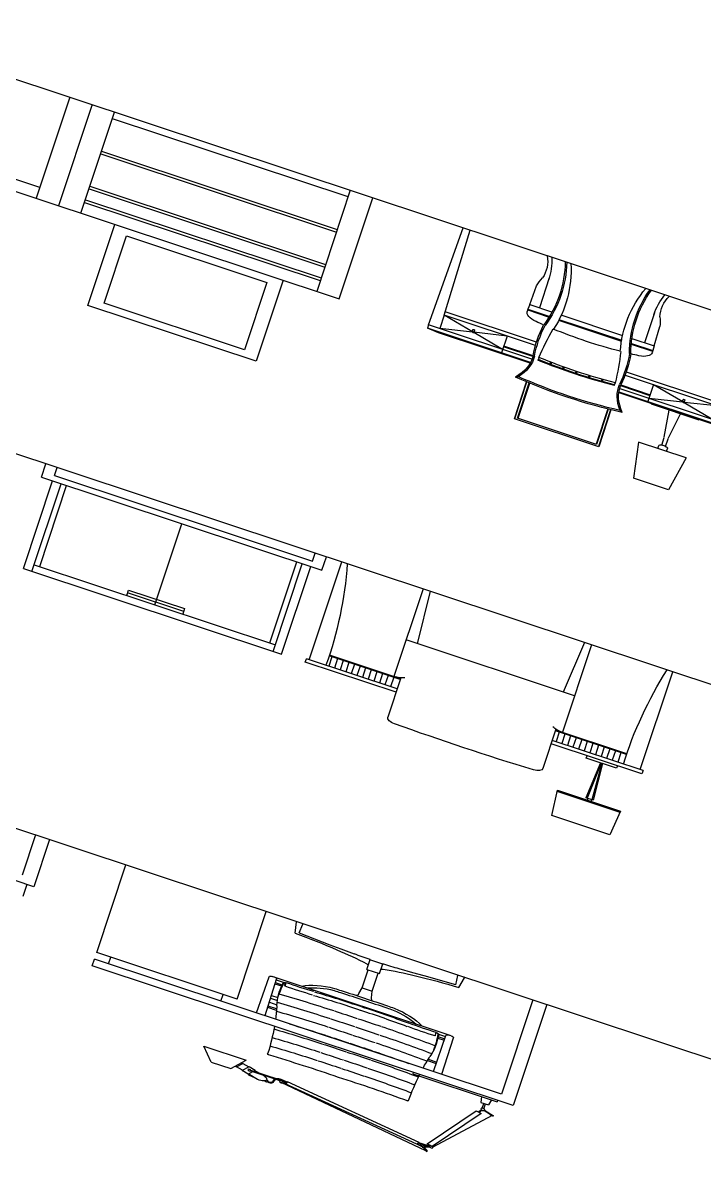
# Model space of a CAD drawing. Header units: millimetres. Extents: x -36495272392165 to 352544598049420, y -228287860276617 to 83349.
# Drawn here: x 229746954237739 to 269943181026341, y -140347878556632 to -73063833334114 of the extents above; entities that cross this region are included whole.
import ezdxf

# ---------------------------------------------------------------- set-up
doc = ezdxf.new("R2010")
doc.units = ezdxf.units.MM
doc.header["$MEASUREMENT"] = 0

# ---------------------------------------------------------------- blocks, each defined once
blk = doc.blocks.new('working_place (2)')
for p, q in [((16317.8, 6275.9), (15780.8, 6142.1)), ((16281.8, 6253.4), (15794.6, 6141.1)), ((16301.9, 6258.3), (16281.8, 6253.4)), ((16286.3, 6233.9), (16281.8, 6253.4)), ((16281.8, 6253.4), (16283, 6248.6)), ((16283, 6248.6), (16293.1, 6251)), ((16291.9, 6255.9), (16293.3, 6250)), ((16302, 6252.2), (16293.3, 6250)), ((16324.1, 6238.1), (16302, 6252.2)), ((16305.8, 6260.7), (16320.3, 6279)), ((16324.2, 6276), (16310, 6257.9)), ((16327, 6243.4), (16310, 6254.2)), ((16317.3, 6276.4), (16316.6, 6276.4)), ((16316.6, 6276.4), (16316.6, 6274.3)), ((16320.3, 6279), (16324.2, 6276)), ((15799.1, 6121.6), (16286.3, 6233.9)), ((16284.7, 6240.8), (16287.2, 6240.7)), ((16285.4, 6237.8), (16287.6, 6237.6)), ((16287.2, 6240.7), (16289.3, 6240.5)), ((16287.6, 6237.6), (16289.6, 6237.5)), ((16289.3, 6240.5), (16291.1, 6240.4)), ((16289.6, 6237.5), (16291.2, 6237.3)), ((16291.1, 6240.4), (16292.6, 6240.3)), ((16291.2, 6237.3), (16292.6, 6237.3)), ((16292.6, 6240.3), (16293.9, 6240.2)), ((16292.6, 6237.3), (16293.9, 6237.2)), ((16293.9, 6240.2), (16294.9, 6240.2)), ((16293.9, 6237.2), (16294.9, 6237.2)), ((16294.9, 6240.2), (16295.8, 6240.1)), ((16294.9, 6237.2), (16295.8, 6237.1)), ((16295.8, 6240.1), (16296.6, 6240.1)), ((16295.8, 6237.1), (16296.6, 6237.1)), ((16296.6, 6240.1), (16297.3, 6240.1)), ((16296.6, 6237.1), (16297.3, 6237.1)), ((16297.3, 6240.1), (16298, 6240.1)), ((16297.3, 6237.1), (16297.9, 6237.1)), ((16297.9, 6237.1), (16298.6, 6237.1)), ((16298, 6240.1), (16298.6, 6240.1)), ((16298.6, 6240.1), (16299.2, 6240.1)), ((16298.6, 6237.1), (16299.2, 6237.1)), ((16299.2, 6240.1), (16299.8, 6240.1)), ((16299.2, 6237.1), (16299.8, 6237.1)), ((16299.8, 6240.1), (16300.4, 6240.1)), ((16299.8, 6237.1), (16300.4, 6237.1)), ((16300.4, 6240.1), (16301, 6240.1)), ((16300.4, 6237.1), (16301, 6237.1)), ((16301, 6240.1), (16301.6, 6240.1)), ((16301, 6237.1), (16301.6, 6237.1)), ((16301.6, 6240.1), (16302.1, 6240.1)), ((16301.6, 6237.1), (16302.1, 6237.1)), ((16302.1, 6240.1), (16302.6, 6240.1)), ((16302.1, 6237.1), (16302.6, 6237.1)), ((16302.6, 6240.1), (16303.1, 6240.1)), ((16302.6, 6237.1), (16303.1, 6237.1)), ((16303.1, 6240.1), (16303.5, 6240.1)), ((16303.1, 6237.1), (16303.5, 6237.1)), ((16303.5, 6240.1), (16304, 6240.1)), ((16303.5, 6237.1), (16304, 6237.1)), ((16304, 6240.1), (16304.4, 6240.1)), ((16304, 6237.1), (16304.4, 6237.1)), ((16304.4, 6240.1), (16304.8, 6240.1)), ((16304.4, 6237.1), (16304.8, 6237.1)), ((16304.8, 6240.1), (16305.2, 6240.1)), ((16304.8, 6237.1), (16305.2, 6237.1)), ((16305.2, 6240.1), (16305.5, 6240.1)), ((16305.2, 6237.1), (16305.5, 6237.1)), ((16305.5, 6240.1), (16305.9, 6240.1)), ((16305.5, 6237.1), (16305.9, 6237.1)), ((16305.9, 6240.1), (16306.2, 6240.1)), ((16305.9, 6237.1), (16306.2, 6237.1)), ((16306.2, 6240.1), (16306.6, 6240.1)), ((16306.2, 6237.1), (16306.5, 6237.1)), ((16306.5, 6237.1), (16306.9, 6237.1)), ((16306.6, 6240.1), (16306.9, 6240.1)), ((16306.9, 6240.1), (16307.2, 6240.1)), ((16306.9, 6237.1), (16307.2, 6237.1)), ((16307.2, 6240.1), (16307.6, 6240.1)), ((16307.2, 6237.1), (16307.5, 6237.1)), ((16307.5, 6237.1), (16307.8, 6237.1)), ((16307.6, 6240.1), (16307.9, 6240.1)), ((16307.8, 6237.1), (16308.2, 6237.1)), ((16307.9, 6240.1), (16308.3, 6240)), ((16308.2, 6237.1), (16308.5, 6237)), ((16308.3, 6240), (16308.6, 6240)), ((16308.5, 6237), (16308.8, 6237)), ((16308.6, 6240), (16309, 6240)), ((16308.8, 6237), (16309.1, 6237)), ((16309, 6240), (16309.3, 6240)), ((16309.1, 6237), (16309.5, 6237)), ((16309.3, 6240), (16309.7, 6240)), ((16309.5, 6237), (16309.8, 6237)), ((16309.7, 6240), (16310.1, 6240)), ((16309.8, 6237), (16310.1, 6236.9)), ((16310.1, 6240), (16310.4, 6239.9)), ((16310.1, 6236.9), (16310.4, 6236.9)), ((16310.4, 6239.9), (16310.8, 6239.9)), ((16310.4, 6236.9), (16310.8, 6236.9)), ((16310.8, 6239.9), (16311.2, 6239.9)), ((16310.8, 6236.9), (16311.1, 6236.9)), ((16311.1, 6236.9), (16311.4, 6236.8)), ((16311.2, 6239.9), (16311.6, 6239.8)), ((16311.4, 6236.8), (16311.7, 6236.8)), ((16311.6, 6239.8), (16312, 6239.8)), ((16311.7, 6236.8), (16312, 6236.8)), ((16312, 6239.8), (16312.4, 6239.8)), ((16312, 6236.8), (16312.3, 6236.7)), ((16312.3, 6236.7), (16312.6, 6236.7)), ((16312.4, 6239.8), (16312.8, 6239.7)), ((16312.6, 6236.7), (16312.8, 6236.6)), ((16312.8, 6239.7), (16313.1, 6239.7)), ((16312.8, 6236.6), (16313, 6236.6)), ((16313, 6236.6), (16313.3, 6236.5)), ((16313.1, 6239.7), (16313.5, 6239.6)), ((16313.3, 6236.5), (16313.5, 6236.5)), ((16313.5, 6239.6), (16313.8, 6239.5)), ((16313.5, 6236.5), (16313.7, 6236.4)), ((16313.7, 6236.4), (16313.8, 6236.3)), ((16313.8, 6239.5), (16314.1, 6239.5)), ((16313.8, 6236.3), (16314, 6236.2)), ((16314, 6236.2), (16314.1, 6236.1)), ((16314.1, 6239.5), (16314.4, 6239.4)), ((16314.1, 6236.1), (16314.2, 6236.1)), ((16314.2, 6236.1), (16314.4, 6236)), ((16314.4, 6239.4), (16314.7, 6239.3)), ((16314.4, 6236), (16314.5, 6235.9)), ((16314.5, 6235.9), (16314.6, 6235.8)), ((16314.6, 6235.8), (16314.7, 6235.7)), ((16314.7, 6239.3), (16314.9, 6239.2)), ((16314.7, 6235.7), (16314.9, 6235.7)), ((16333.5, 6233.1), (16314.8, 6226.1)), ((16314.8, 6226.1), (16437, 5898.2)), ((16314.9, 6239.2), (16315.2, 6239.1)), ((16314.9, 6235.7), (16315, 6235.6)), ((16315, 6235.6), (16315.1, 6235.5)), ((16315.1, 6235.5), (16315.2, 6235.5)), ((16315.2, 6239.1), (16315.3, 6239)), ((16315.2, 6235.5), (16315.4, 6235.4)), ((16315.3, 6239), (16315.5, 6238.9)), ((16315.4, 6235.4), (16315.5, 6235.3)), ((16315.5, 6238.9), (16315.7, 6238.8)), ((16315.5, 6235.3), (16315.6, 6235.3)), ((16315.6, 6235.3), (16315.7, 6235.2)), ((16315.7, 6238.8), (16315.8, 6238.7)), ((16315.7, 6235.2), (16315.9, 6235.1)), ((16315.8, 6238.7), (16316, 6238.6)), ((16315.9, 6235.1), (16316, 6235.1)), ((16316, 6238.6), (16316.1, 6238.5)), ((16316, 6235.1), (16316.1, 6235)), ((16316.1, 6238.5), (16316.3, 6238.4)), ((16316.1, 6235), (16316.2, 6234.9)), ((16316.2, 6234.9), (16316.4, 6234.8)), ((16316.3, 6238.4), (16316.4, 6238.3)), ((16316.4, 6238.3), (16316.5, 6238.2)), ((16316.4, 6234.8), (16316.5, 6234.7)), ((16316.5, 6238.2), (16316.7, 6238.2)), ((16316.5, 6234.7), (16316.6, 6234.6)), ((16316.6, 6234.6), (16316.7, 6234.5)), ((16316.7, 6238.2), (16316.8, 6238.1)), ((16316.7, 6234.5), (16316.8, 6234.4)), ((16316.8, 6238.1), (16317, 6238)), ((16316.8, 6234.4), (16316.9, 6234.2)), ((16316.9, 6234.2), (16317, 6234.1)), ((16317, 6238), (16317.1, 6237.9)), ((16317, 6234.1), (16317.1, 6234)), ((16317.1, 6237.9), (16317.3, 6237.9)), ((16317.1, 6234), (16317.2, 6233.8)), ((16317.2, 6233.8), (16317.3, 6233.6)), ((16317.3, 6237.9), (16317.4, 6237.8)), ((16317.3, 6233.6), (16317.4, 6233.5)), ((16317.4, 6237.8), (16317.6, 6237.7)), ((16317.4, 6233.5), (16317.5, 6233.3)), ((16317.5, 6233.3), (16317.6, 6233.1)), ((16317.6, 6237.7), (16317.7, 6237.6)), ((16317.6, 6233.1), (16317.7, 6232.9)), ((16317.7, 6237.6), (16317.9, 6237.4)), ((16317.7, 6232.9), (16317.8, 6232.8)), ((16317.8, 6232.8), (16317.9, 6232.6)), ((16317.9, 6237.4), (16318.1, 6237.3)), ((16317.9, 6232.6), (16318, 6232.4)), ((16318, 6232.4), (16318.1, 6232.3)), ((16318.1, 6237.3), (16318.3, 6237.1)), ((16318.1, 6232.3), (16318.2, 6232.1)), ((16318.2, 6232.1), (16318.3, 6232)), ((16318.3, 6237.1), (16318.4, 6237)), ((16318.3, 6232), (16318.4, 6231.9)), ((16318.4, 6237), (16318.6, 6236.8)), ((16318.4, 6231.9), (16318.5, 6231.7)), ((16318.5, 6231.7), (16318.6, 6231.6)), ((16318.6, 6236.8), (16318.8, 6236.6)), ((16318.6, 6231.6), (16318.7, 6231.5)), ((16318.7, 6231.5), (16318.8, 6231.4)), ((16318.8, 6236.6), (16319, 6236.5)), ((16318.8, 6231.4), (16318.9, 6231.2)), ((16318.9, 6231.2), (16319, 6231.1)), ((16319, 6236.5), (16319.1, 6236.3)), ((16319, 6231.1), (16319.1, 6231)), ((16319.1, 6236.3), (16319.3, 6236.1)), ((16319.1, 6231), (16319.2, 6230.8)), ((16319.2, 6230.8), (16319.3, 6230.6)), ((16319.3, 6236.1), (16319.4, 6235.9)), ((16319.3, 6230.6), (16319.4, 6230.4)), ((16319.4, 6235.9), (16319.6, 6235.7)), ((16319.4, 6230.4), (16319.6, 6230.2)), ((16319.6, 6235.7), (16319.7, 6235.5)), ((16319.6, 6230.2), (16319.7, 6230)), ((16319.7, 6235.5), (16319.9, 6235.3)), ((16319.7, 6230), (16319.9, 6229.7)), ((16319.9, 6235.3), (16320, 6235.1)), ((16319.9, 6229.7), (16320, 6229.4)), ((16320, 6235.1), (16320.1, 6234.9)), ((16320, 6229.4), (16320.2, 6229.1)), ((16320.1, 6234.9), (16320.2, 6234.7)), ((16320.2, 6234.7), (16320.3, 6234.5)), ((16320.2, 6229.1), (16320.3, 6228.7)), ((16320.3, 6234.5), (16320.4, 6234.3)), ((16320.3, 6228.7), (16320.5, 6228.3)), ((16320.4, 6234.3), (16320.5, 6234.2)), ((16320.5, 6234.2), (16320.6, 6234)), ((16320.6, 6234), (16320.7, 6233.9)), ((16320.7, 6233.9), (16320.8, 6233.7)), ((16320.8, 6233.7), (16320.9, 6233.6)), ((16320.9, 6233.6), (16320.9, 6233.5)), ((16320.9, 6233.5), (16321, 6233.4)), ((16321, 6233.4), (16321.1, 6233.3)), ((16321.1, 6233.3), (16321.2, 6233.1)), ((16321.2, 6233.1), (16321.3, 6233)), ((16321.3, 6233), (16321.4, 6232.8)), ((16321.4, 6232.8), (16321.6, 6232.7)), ((16321.6, 6232.7), (16321.7, 6232.5)), ((16321.7, 6232.5), (16321.8, 6232.3)), ((16321.8, 6232.3), (16322, 6232)), ((16322, 6232), (16322.2, 6231.8)), ((16322.2, 6231.8), (16322.3, 6231.5)), ((16322.3, 6231.5), (16322.5, 6231.1)), ((16322.5, 6231.1), (16322.7, 6230.7)), ((16322.7, 6230.7), (16322.9, 6230.3)), ((16322.9, 6230.3), (16323.1, 6229.8)), ((16323.1, 6229.8), (16323.3, 6229.3)), ((16326.9, 6230.7), (16324.1, 6238.1)), ((16331.5, 6233.9), (16332, 6232.6)), ((16455.8, 5905.2), (16333.5, 6233.1)), ((16493.1, 5894.9), (16336.5, 6236.8)), ((15702, 6173.4), (15665.7, 6157.3)), ((15702.9, 6171.6), (15702, 6173.4)), ((15534.2, 6159.7), (15494.2, 6069.7)), ((15534.2, 6159.7), (15604.2, 6159.7)), ((15604.2, 6159.7), (15644.2, 6069.7)), ((15616, 6133), (15620.6, 6135)), ((15643.7, 6145.3), (15620.6, 6135)), ((15620.6, 6135), (15636.9, 6098.5)), ((15665.3, 6158.2), (15642.5, 6148)), ((15642.5, 6148), (15661.1, 6106)), ((15665.3, 6158.2), (15684, 6116.2)), ((15682.8, 6118.9), (15719.1, 6135)), ((15726.6, 6165.8), (15733, 6168.6)), ((15730.7, 6156.6), (15737, 6159.4)), ((15733, 6168.6), (15737, 6159.4)), ((15734.1, 6166), (15735.8, 6166.5)), ((15735.3, 6163.3), (15736.6, 6163.6)), ((15735.8, 6166.5), (15737.2, 6166.8)), ((15736.6, 6163.6), (15737.8, 6163.9)), ((15737.2, 6166.8), (15738.4, 6167)), ((15737.8, 6163.9), (15738.7, 6164)), ((15738.4, 6167), (15739.5, 6167.1)), ((15738.7, 6164), (15739.6, 6164.1)), ((15739.5, 6167.1), (15740.4, 6167.2)), ((15739.6, 6164.1), (15740.3, 6164.1)), ((15740.3, 6164.1), (15740.9, 6164.1)), ((15740.4, 6167.2), (15741.2, 6167.2)), ((15740.9, 6164.1), (15741.5, 6164.1)), ((15741.2, 6167.2), (15741.8, 6167.1)), ((15741.5, 6164.1), (15742, 6164)), ((15741.8, 6167.1), (15742.4, 6167)), ((15742, 6164), (15742.4, 6163.9)), ((15742.4, 6167), (15742.9, 6166.9)), ((15742.4, 6163.9), (15742.8, 6163.8)), ((15742.8, 6163.8), (15743.1, 6163.7)), ((15742.9, 6166.9), (15743.4, 6166.8)), ((15743.1, 6163.7), (15743.5, 6163.6)), ((15743.4, 6166.8), (15743.8, 6166.7)), ((15743.5, 6163.6), (15743.8, 6163.6)), ((15743.8, 6166.7), (15744.2, 6166.6)), ((15743.8, 6163.6), (15744.1, 6163.5)), ((15744.1, 6163.5), (15744.4, 6163.4)), ((15744.2, 6166.6), (15744.6, 6166.5)), ((15744.4, 6163.4), (15744.7, 6163.3)), ((15744.6, 6166.5), (15745, 6166.4)), ((15744.7, 6163.3), (15745, 6163.2)), ((15745, 6166.4), (15745.4, 6166.3)), ((15745, 6163.2), (15745.3, 6163.1)), ((15745.3, 6163.1), (15745.6, 6163)), ((15745.4, 6166.3), (15745.7, 6166.2)), ((15745.6, 6163), (15745.9, 6162.9)), ((15745.7, 6166.2), (15746.1, 6166.1)), ((15745.9, 6162.9), (15746.2, 6162.7)), ((15746.1, 6166.1), (15746.5, 6165.9)), ((15746.2, 6162.7), (15746.5, 6162.6)), ((15746.5, 6165.9), (15746.8, 6165.8)), ((15746.5, 6162.6), (15746.8, 6162.4)), ((15746.8, 6165.8), (15747.2, 6165.6)), ((15746.8, 6162.4), (15747.1, 6162.2)), ((15747.1, 6162.2), (15747.4, 6161.9)), ((15747.2, 6165.6), (15747.6, 6165.4)), ((15747.4, 6161.9), (15747.7, 6161.7)), ((15747.6, 6165.4), (15748, 6165.2)), ((15747.7, 6161.7), (15748, 6161.4)), ((15748, 6165.2), (15748.4, 6164.9)), ((15748, 6161.4), (15748.3, 6161.1)), ((15748.3, 6161.1), (15748.6, 6160.9)), ((15748.4, 6164.9), (15748.8, 6164.7)), ((15748.6, 6160.9), (15748.8, 6160.5)), ((15748.8, 6164.7), (15749.2, 6164.4)), ((15748.8, 6160.5), (15749.1, 6160.2)), ((15749.1, 6160.2), (15749.3, 6159.9)), ((15749.2, 6164.4), (15749.5, 6164)), ((15749.3, 6159.9), (15749.6, 6159.5)), ((15749.5, 6164), (15749.9, 6163.7)), ((15749.6, 6159.5), (15749.8, 6159.2)), ((15749.8, 6159.2), (15750, 6158.8)), ((15749.9, 6163.7), (15750.3, 6163.4)), ((15750, 6158.8), (15750.3, 6158.5)), ((15750.3, 6163.4), (15750.7, 6163)), ((15750.3, 6158.5), (15750.5, 6158.1)), ((15750.5, 6158.1), (15750.7, 6157.8)), ((15750.7, 6163), (15751, 6162.6)), ((15750.7, 6157.8), (15750.9, 6157.5)), ((15750.9, 6157.5), (15751.1, 6157.2)), ((15751, 6162.6), (15751.3, 6162.2)), ((15751.1, 6157.2), (15751.2, 6156.9)), ((15751.2, 6156.9), (15751.4, 6156.6)), ((15751.3, 6162.2), (15751.6, 6161.9)), ((15751.4, 6156.6), (15751.6, 6156.4)), ((15751.6, 6161.9), (15751.9, 6161.5)), ((15751.6, 6156.4), (15751.8, 6156.1)), ((15751.8, 6156.1), (15751.9, 6155.9)), ((15751.9, 6161.5), (15752.2, 6161.1)), ((15751.9, 6155.9), (15752.1, 6155.7)), ((15752.1, 6155.7), (15752.2, 6155.4)), ((15752.2, 6161.1), (15752.4, 6160.7)), ((15752.2, 6155.4), (15752.3, 6155.2)), ((15752.3, 6155.2), (15752.4, 6155)), ((15752.4, 6160.7), (15752.7, 6160.3)), ((15752.4, 6155), (15752.6, 6154.7)), ((15752.6, 6154.7), (15752.7, 6154.5)), ((15752.7, 6160.3), (15752.9, 6159.9)), ((15752.7, 6154.5), (15752.8, 6154.2)), ((15752.8, 6154.2), (15752.8, 6153.9)), ((15752.8, 6153.9), (15752.9, 6153.6)), ((15752.9, 6159.9), (15753.1, 6159.5)), ((15752.9, 6153.6), (15753, 6153.3)), ((15753, 6153.3), (15753, 6152.9)), ((15753, 6152.9), (15753.1, 6152.5)), ((15753.1, 6159.5), (15753.4, 6159.2)), ((15753.1, 6152.5), (15753.2, 6152.1)), ((15753.2, 6152.1), (15753.2, 6151.7)), ((15753.2, 6151.7), (15753.3, 6151.2)), ((15753.3, 6151.2), (15753.3, 6150.7)), ((15753.3, 6150.7), (15753.4, 6150.2)), ((15753.4, 6159.2), (15753.6, 6158.9)), ((15753.4, 6150.2), (15753.4, 6149.6)), ((15753.4, 6149.6), (15753.5, 6149)), ((15753.5, 6149), (15753.5, 6148.4)), ((15753.5, 6148.4), (15753.6, 6147.8)), ((15753.6, 6158.9), (15753.8, 6158.5)), ((15753.6, 6147.8), (15753.6, 6147.2)), ((15753.6, 6147.2), (15753.6, 6146.6)), ((15753.6, 6146.6), (15753.7, 6146.1)), ((15753.7, 6146.1), (15753.7, 6145.5)), ((15753.7, 6145.5), (15753.8, 6145)), ((15753.8, 6158.5), (15754, 6158.2)), ((15753.8, 6145), (15753.8, 6144.5)), ((15753.8, 6144.5), (15753.9, 6144)), ((15753.9, 6144), (15753.9, 6143.6)), ((15753.9, 6143.6), (15754, 6143.1)), ((15754, 6158.2), (15754.2, 6157.9)), ((15754, 6143.1), (15754, 6142.7)), ((15754, 6142.7), (15754.1, 6142.2)), ((15754.1, 6142.2), (15754.1, 6141.8)), ((15754.1, 6141.8), (15754.1, 6141.4)), ((15754.1, 6141.4), (15754.2, 6140.9)), ((15754.2, 6157.9), (15754.4, 6157.6)), ((15754.2, 6140.9), (15754.2, 6140.4)), ((15754.2, 6140.4), (15754.3, 6140)), ((15754.3, 6140), (15754.3, 6139.5)), ((15754.3, 6139.5), (15754.3, 6139)), ((15754.3, 6139), (15754.4, 6138.5)), ((15754.4, 6157.6), (15754.6, 6157.4)), ((15754.4, 6138.5), (15754.5, 6138)), ((15754.5, 6138), (15754.6, 6137.5)), ((15754.6, 6157.4), (15754.7, 6157.1)), ((15754.6, 6137.5), (15754.7, 6136.9)), ((15754.7, 6157.1), (15754.9, 6156.8)), ((15754.7, 6136.9), (15754.8, 6136.4)), ((15754.8, 6136.4), (15755, 6135.8)), ((15754.9, 6156.8), (15755.1, 6156.5)), ((15755, 6135.8), (15755.2, 6135.2)), ((15755.1, 6156.5), (15755.2, 6156.2)), ((15755.2, 6156.2), (15755.4, 6155.9)), ((15755.2, 6135.2), (15755.4, 6134.7)), ((15755.4, 6155.9), (15755.5, 6155.6)), ((15755.4, 6134.7), (15755.7, 6134.1)), ((15755.5, 6155.6), (15755.6, 6155.2)), ((15755.6, 6155.2), (15755.7, 6154.9)), ((15755.7, 6154.9), (15755.8, 6154.5)), ((15755.7, 6134.1), (15755.9, 6133.5)), ((15755.8, 6154.5), (15755.9, 6154.1)), ((15755.9, 6154.1), (15756, 6153.7)), ((15756, 6153.7), (15756, 6153.2)), ((15756, 6153.2), (15756.1, 6152.7)), ((15756.1, 6152.7), (15756.2, 6152.2)), ((15756.2, 6152.2), (15756.2, 6151.7)), ((15756.2, 6151.7), (15756.3, 6151.2)), ((15756.3, 6151.2), (15756.3, 6150.6)), ((15756.3, 6150.6), (15756.4, 6150)), ((15756.4, 6150), (15756.4, 6149.4)), ((15756.4, 6149.4), (15756.5, 6148.8)), ((15756.5, 6148.8), (15756.5, 6148.1)), ((15756.5, 6148.1), (15756.6, 6147.5)), ((15756.6, 6147.5), (15756.6, 6146.9)), ((15756.6, 6146.9), (15756.7, 6146.4)), ((15756.7, 6146.4), (15756.7, 6145.8)), ((15756.7, 6145.8), (15756.8, 6145.3)), ((15756.8, 6145.3), (15756.8, 6144.8)), ((15756.8, 6144.8), (15756.9, 6144.3)), ((15756.9, 6144.3), (15756.9, 6143.8)), ((15756.9, 6143.8), (15757, 6143.4)), ((15757, 6143.4), (15757, 6143)), ((15757, 6143), (15757, 6142.5)), ((15757, 6142.5), (15757.1, 6142.1)), ((15757.1, 6142.1), (15757.1, 6141.7)), ((15757.1, 6141.7), (15757.2, 6141.3)), ((15757.2, 6141.3), (15757.2, 6140.8)), ((15757.2, 6140.8), (15757.2, 6140.4)), ((15757.2, 6140.4), (15757.3, 6140)), ((15757.3, 6140), (15757.3, 6139.5)), ((15757.3, 6139.5), (15757.4, 6139.1)), ((15757.4, 6139.1), (15757.4, 6138.6)), ((15757.4, 6138.6), (15757.5, 6138.2)), ((15757.5, 6138.2), (15757.6, 6137.7)), ((15757.6, 6137.7), (15757.7, 6137.2)), ((15757.7, 6137.2), (15757.9, 6136.7)), ((15757.9, 6136.7), (15758, 6136.2)), ((15758, 6136.2), (15758.2, 6135.7)), ((15758.2, 6135.7), (15758.5, 6135.2)), ((15758.5, 6135.2), (15758.7, 6134.7)), ((15758.7, 6134.7), (15759, 6134.1)), ((15759, 6134.1), (15759.3, 6133.5)), ((15787.5, 6135.3), (15795.5, 6137.1)), ((15794.6, 6141.1), (15799.1, 6121.6)), ((15797.5, 6141.8), (15802, 6122.3)), ((15632.3, 6096.5), (15636.9, 6098.5)), ((15636.9, 6098.5), (15659.9, 6108.7)), ((15661.1, 6106), (15684, 6116.2)), ((15669.5, 6130.8), (15767.6, 6130.8)), ((15669.5, 6125.6), (15767.6, 6125.6)), ((15755.9, 6133.5), (15756.2, 6133)), ((15756.2, 6133), (15756.5, 6132.4)), ((15756.5, 6132.4), (15756.7, 6131.9)), ((15756.7, 6131.9), (15757, 6131.5)), ((15757, 6131.5), (15757.2, 6131.1)), ((15757.2, 6131.1), (15757.4, 6130.8)), ((15758.6, 6125.6), (15760.6, 6124.1)), ((15759.3, 6133.5), (15759.7, 6132.9)), ((15759.7, 6132.9), (15760.1, 6132.2)), ((15760.1, 6132.2), (15760.5, 6131.5)), ((15760.5, 6131.5), (15761, 6130.8)), ((15760.6, 6124.1), (15762.4, 6122.9)), ((15762.4, 6122.9), (15764.1, 6122)), ((15763.4, 6125.6), (15764.2, 6124.9)), ((15764.1, 6122), (15765.7, 6121.3)), ((15764.2, 6124.9), (15765.1, 6124.4)), ((15765.1, 6124.4), (15765.9, 6123.9)), ((15765.7, 6121.3), (15767.1, 6120.8)), ((15765.9, 6123.9), (15766.7, 6123.6)), ((15766.7, 6123.6), (15767.4, 6123.4)), ((15767.1, 6120.8), (15768.5, 6120.5)), ((15767.4, 6123.4), (15768.1, 6123.3)), ((15767.5, 6125.6), (15796.6, 6132.2)), ((15767.6, 6130.8), (15774.9, 6132.4)), ((15768.1, 6123.3), (15768.8, 6123.2)), ((15768.5, 6120.5), (15769.8, 6120.3)), ((15768.8, 6123.2), (15769.4, 6123.1)), ((15769.4, 6123.1), (15770, 6123.1)), ((15769.8, 6120.3), (15771, 6120.2)), ((15770, 6123.1), (15770.5, 6123.1)), ((15770.5, 6123.1), (15771, 6123.1)), ((15771, 6123.1), (15771.5, 6123.1)), ((15771, 6120.2), (15772.1, 6120.2)), ((15771.5, 6123.1), (15771.9, 6123.1)), ((15771.9, 6123.1), (15772.3, 6123.1)), ((15772.1, 6120.2), (15773.1, 6120.2)), ((15772.3, 6123.1), (15772.7, 6123.1)), ((15772.7, 6123.1), (15773.1, 6123.1)), ((15773.1, 6123.1), (15773.5, 6123.1)), ((15773.1, 6120.2), (15774, 6120.2)), ((15773.5, 6123.1), (15773.9, 6123.1)), ((15773.9, 6123.1), (15774.3, 6123.2)), ((15774, 6120.2), (15774.9, 6120.3)), ((15774.3, 6123.2), (15774.7, 6123.2)), ((15774.7, 6123.2), (15775.1, 6123.2)), ((15774.9, 6120.3), (15775.7, 6120.3)), ((15775.1, 6123.2), (15775.6, 6123.2)), ((15775.6, 6123.2), (15776.1, 6123.3)), ((15775.7, 6120.3), (15776.4, 6120.3)), ((15776.1, 6123.3), (15776.6, 6123.3)), ((15776.4, 6120.3), (15777.1, 6120.4)), ((15776.6, 6123.3), (15777.2, 6123.4)), ((15777.1, 6120.4), (15777.8, 6120.4)), ((15777.2, 6123.4), (15777.7, 6123.4)), ((15777.7, 6123.4), (15778.2, 6123.4)), ((15777.8, 6120.4), (15778.4, 6120.5)), ((15778.2, 6123.4), (15778.7, 6123.5)), ((15778.4, 6120.5), (15779, 6120.5)), ((15778.7, 6123.5), (15779.3, 6123.5)), ((15779, 6120.5), (15779.5, 6120.5)), ((15779.3, 6123.5), (15779.8, 6123.6)), ((15779.5, 6120.5), (15780, 6120.6)), ((15779.8, 6123.6), (15780.2, 6123.6)), ((15780, 6120.6), (15780.5, 6120.6)), ((15780.2, 6123.6), (15780.7, 6123.7)), ((15780.5, 6120.6), (15781, 6120.7)), ((15780.7, 6123.7), (15781.2, 6123.7)), ((15781, 6120.7), (15781.5, 6120.7)), ((15781.2, 6123.7), (15781.6, 6123.7)), ((15781.5, 6120.7), (15782, 6120.8)), ((15781.6, 6123.7), (15782, 6123.8)), ((15782, 6123.8), (15782.4, 6123.8)), ((15782, 6120.8), (15782.4, 6120.8)), ((15782.4, 6123.8), (15782.8, 6123.9)), ((15782.4, 6120.8), (15782.8, 6120.8)), ((15782.8, 6123.9), (15783.1, 6123.9)), ((15782.8, 6120.8), (15783.2, 6120.9)), ((15783.1, 6123.9), (15783.5, 6123.9)), ((15783.2, 6120.9), (15783.6, 6120.9)), ((15783.5, 6123.9), (15783.8, 6124)), ((15783.6, 6120.9), (15784, 6121)), ((15783.8, 6124), (15784.1, 6124)), ((15784, 6121), (15784.3, 6121)), ((15784.1, 6124), (15784.4, 6124.1)), ((15784.3, 6121), (15784.7, 6121.1)), ((15784.4, 6124.1), (15784.7, 6124.2)), ((15784.7, 6124.2), (15785, 6124.2)), ((15784.7, 6121.1), (15785, 6121.2)), ((15785, 6124.2), (15785.2, 6124.3)), ((15785, 6121.2), (15785.3, 6121.2)), ((15785.2, 6124.3), (15785.5, 6124.4)), ((15785.3, 6121.2), (15785.6, 6121.3)), ((15785.5, 6124.4), (15785.8, 6124.4)), ((15785.6, 6121.3), (15785.9, 6121.4)), ((15785.8, 6124.4), (15786, 6124.5)), ((15785.9, 6121.4), (15786.2, 6121.4)), ((15786, 6124.5), (15786.3, 6124.6)), ((15786.2, 6121.4), (15786.5, 6121.5)), ((15786.3, 6124.6), (15786.6, 6124.7)), ((15786.5, 6121.5), (15786.8, 6121.6)), ((15786.6, 6124.7), (15786.9, 6124.7)), ((15786.8, 6121.6), (15787, 6121.7)), ((15786.9, 6124.7), (15787.2, 6124.8)), ((15787, 6121.7), (15787.3, 6121.8)), ((15787.2, 6124.8), (15787.5, 6124.9)), ((15787.3, 6121.8), (15787.6, 6121.8)), ((15787.5, 6124.9), (15787.8, 6125)), ((15787.6, 6121.8), (15787.9, 6121.9)), ((15787.8, 6125), (15788.2, 6125.1)), ((15787.9, 6121.9), (15788.2, 6122)), ((15788.2, 6125.1), (15788.5, 6125.2)), ((15788.2, 6122), (15788.6, 6122.1)), ((15788.5, 6125.2), (15788.8, 6125.3)), ((15788.6, 6122.1), (15788.9, 6122.2)), ((15788.8, 6125.3), (15789.2, 6125.4)), ((15788.9, 6122.2), (15789.2, 6122.3)), ((15789.2, 6125.4), (15789.5, 6125.4)), ((15789.2, 6122.3), (15789.5, 6122.3)), ((15789.5, 6125.4), (15789.9, 6125.5)), ((15789.5, 6122.3), (15789.8, 6122.4)), ((15789.8, 6122.4), (15790.1, 6122.5)), ((15789.9, 6125.5), (15790.2, 6125.6)), ((15790.1, 6122.5), (15790.5, 6122.6)), ((15790.2, 6125.6), (15790.5, 6125.6)), ((15790.5, 6125.6), (15790.8, 6125.7)), ((15790.5, 6122.6), (15790.8, 6122.6)), ((15790.8, 6125.7), (15791.2, 6125.7)), ((15790.8, 6122.6), (15791.1, 6122.7)), ((15791.1, 6122.7), (15791.4, 6122.7)), ((15791.2, 6125.7), (15791.5, 6125.8)), ((15791.4, 6122.7), (15791.8, 6122.8)), ((15791.5, 6125.8), (15791.8, 6125.8)), ((15791.8, 6125.8), (15792.2, 6125.9)), ((15791.8, 6122.8), (15792.1, 6122.8)), ((15792.1, 6122.8), (15792.4, 6122.9)), ((15792.2, 6125.9), (15792.5, 6125.9)), ((15792.4, 6122.9), (15792.7, 6122.9)), ((15792.5, 6125.9), (15792.8, 6126)), ((15792.7, 6122.9), (15793.1, 6123)), ((15792.8, 6126), (15793.2, 6126.1)), ((15793.1, 6123), (15793.4, 6123)), ((15793.2, 6126.1), (15793.5, 6126.1)), ((15793.4, 6123), (15793.8, 6123.1)), ((15793.5, 6126.1), (15793.9, 6126.2)), ((15793.8, 6123.1), (15794.1, 6123.2)), ((15793.9, 6126.2), (15794.3, 6126.3)), ((15794.1, 6123.2), (15794.5, 6123.3)), ((15794.3, 6126.3), (15794.7, 6126.4)), ((15794.5, 6123.3), (15794.9, 6123.4)), ((15794.7, 6126.4), (15795.1, 6126.5)), ((15794.9, 6123.4), (15795.3, 6123.4)), ((15795.1, 6126.5), (15795.6, 6126.6)), ((15795.3, 6123.4), (15795.8, 6123.6)), ((15795.6, 6126.6), (15796, 6126.7)), ((15795.8, 6123.6), (15796.2, 6123.7)), ((15796, 6126.7), (15796.6, 6126.8)), ((15796.2, 6123.7), (15796.7, 6123.8)), ((15796.6, 6126.8), (15797.2, 6127)), ((15796.7, 6123.8), (15797.3, 6123.9)), ((15797.2, 6127), (15797.8, 6127.1)), ((15797.3, 6123.9), (15797.9, 6124)), ((15797.9, 6124), (15798.5, 6124.2)), ((15494.2, 6069.7), (15644.2, 6069.7)), ((16437, 5898.2), (16455.8, 5905.2)), ((16448.3, 5902.4), (16444.6, 5901)), ((16444.6, 5901), (16452.3, 5879.7)), ((16456, 5881.1), (16448.3, 5902.4)), ((16448.9, 5889), (16452.6, 5890.4)), ((16453.6, 5867.8), (16453.6, 5831.7)), ((16459.6, 5867.8), (16459.6, 5831.7)), ((16496.2, 5896.5), (16461.7, 5878.9)), ((16463.4, 5875.4), (16498, 5893)), ((16493.1, 5894.9), (16486.9, 5894.9)), ((16486.9, 5894.9), (16486.9, 5891.7)), ((16498, 5893), (16496.2, 5896.5)), ((16439, 5791.7), (16443, 5831.7)), ((16443, 5831.7), (16470, 5831.7)), ((16474, 5791.7), (16470, 5831.7)), ((16194.2, 5781.7), (16194.2, 5791.7)), ((16194.2, 5791.7), (16494.2, 5791.7)), ((16494.2, 5781.7), (16494.2, 5791.7)), ((16550.1, 5781.7), (15050.1, 5781.7)), ((15050.1, 5781.7), (15050.1, 5731.7)), ((16550.1, 5031.7), (16550.1, 5781.7)), ((16500.1, 5731.7), (15050.1, 5731.7)), ((15100.1, 5731.7), (15100.1, 5681.7)), ((15500.1, 5731.7), (15500.1, 5681.7)), ((15627.7, 5729.6), (15629.2, 5461.8)), ((15657.9, 5729.6), (15656.2, 5461.8)), ((16257.9, 5729.6), (16259.6, 5461.8)), ((16288.1, 5729.6), (16286.7, 5461.8)), ((16500.1, 5031.7), (16500.1, 5731.7)), ((15550.1, 5681.7), (15050.1, 5681.7)), ((15050.1, 5681.7), (15050.1, 5031.7)), ((15550.1, 5681.7), (15550.1, 5031.7)), ((15688.9, 5670.1), (15657.6, 5670.1)), ((15687.8, 5660.1), (15657.6, 5660.1)), ((16227, 5670.1), (16258.3, 5670.1)), ((16228.1, 5660.1), (16258.3, 5660.1)), ((15657.1, 5601.7), (15681.2, 5601.7)), ((15657, 5581.7), (15680.1, 5581.7)), ((15679.9, 5497.6), (15656.5, 5497.6)), ((15680.7, 5487.6), (15656.5, 5487.6)), ((15688.1, 5485), (15688.1, 5465.8)), ((15688.1, 5485), (15690.8, 5485)), ((15690.8, 5489.3), (15690.8, 5464)), ((16225.1, 5489.3), (16225.1, 5464)), ((16227.8, 5485), (16225.1, 5485)), ((16235.1, 5487.6), (16259.4, 5487.6)), ((16236, 5497.6), (16259.4, 5497.6)), ((14753.1, 5381.7), (14753.1, 5471.7)), ((16276.7, 5451.9), (15639.2, 5451.9)), ((15681.6, 5468.9), (15656.3, 5468.9)), ((15688.1, 5465.8), (15690.8, 5465.8)), ((16227.8, 5465.8), (16225.1, 5465.8)), ((16234.3, 5468.9), (16259.6, 5468.9)), ((14778.1, 5381.7), (14278.1, 5381.7)), ((14778.1, 5031.7), (14778.1, 5381.7)), ((15935.8, 5375.3), (15940, 5329.2)), ((15980.1, 5375.3), (15975.9, 5329.2)), ((14728.1, 5031.7), (14728.1, 5331.7)), ((15940, 5329.2), (15975.9, 5329.2)), ((15940, 5329.2), (15940, 5196.1)), ((15975.9, 5329.2), (15975.9, 5196.1)), ((15935, 5196.1), (15980.9, 5196.1)), ((15935, 5196.1), (15935, 5123.5)), ((15980.9, 5196.1), (15980.9, 5123.5)), ((15666.5, 5113.1), (15658.4, 5035.8)), ((15679, 5102.3), (15790, 5113.5)), ((15679, 5102.3), (15681.5, 5035.8)), ((15790, 5113.5), (15829.7, 5117.2)), ((15829.7, 5117.2), (15877.7, 5121.3)), ((15931.6, 5123.5), (15932.9, 5123.7)), ((15932.9, 5123.5), (15982.9, 5123.5)), ((15984.3, 5123.5), (15982.9, 5123.7)), ((16086.2, 5117.2), (16038.2, 5121.3)), ((16125.9, 5113.5), (16086.2, 5117.2)), ((16236.9, 5102.3), (16125.9, 5113.5)), ((16236.9, 5102.3), (16234.4, 5035.8)), ((16249.4, 5113.1), (16257.5, 5035.8)), ((46.1, 5031.7), (20372.3, 5031.7)), ((15660.3, 5034.4), (15658.9, 5035.8)), ((15658.9, 5031.7), (15660.3, 5034.4)), ((15679.6, 5034.4), (15681, 5035.8)), ((15681, 5031.7), (15679.6, 5034.4)), ((16236.3, 5034.4), (16234.9, 5035.8)), ((16234.9, 5031.7), (16236.3, 5034.4)), ((16255.6, 5034.4), (16257, 5035.8)), ((16257, 5031.7), (16255.6, 5034.4)), ((16365.2, 3758.7), (16356.2, 3578.7)), ((16572.2, 3758.7), (16365.2, 3758.7)), ((16581.2, 3578.7), (16572.2, 3758.7)), ((16356.2, 3578.7), (16581.2, 3578.7)), ((16580.7, 3587.7), (16356.6, 3587.7)), ((16465.1, 3299.7), (16455.8, 3565.2)), ((16481.6, 3565.2), (16455.8, 3565.2)), ((16467.3, 3299.8), (16460.3, 3565.3)), ((16461.9, 3565.2), (16461.9, 3578.7)), ((16470.1, 3299.8), (16477.1, 3565.3)), ((16472.3, 3299.7), (16481.6, 3565.2)), ((16475.4, 3565.2), (16475.4, 3578.7)), ((15733.8, 3174.3), (15733.8, 3465.8)), ((16286.5, 3174.3), (16286.5, 3465.8)), ((14405.9, 3281.7), (14405.9, 2631.7)), ((14405.9, 3281.7), (15325.9, 3281.7)), ((14435.9, 3281.7), (14435.9, 2631.7)), ((15295.9, 3281.7), (15295.9, 2631.7)), ((15325.9, 3281.7), (15325.9, 2631.7)), ((15410.2, 3281.7), (15410.2, 3256.7)), ((15733.8, 3281.7), (15410.2, 3281.7)), ((16610.2, 3281.7), (16286.5, 3281.7)), ((16522.7, 3299.7), (16414.7, 3299.7)), ((16414.7, 3299.7), (16414.7, 3281.7)), ((16522.7, 3281.7), (16522.7, 3299.7)), ((16610.2, 3256.7), (16610.2, 3281.7)), ((15733.8, 3256.7), (15410.2, 3256.7)), ((15420.2, 3256.7), (15420.2, 2531.7)), ((15490.2, 3186.7), (15490.2, 3256.7)), ((15510.2, 3186.7), (15510.2, 3256.7)), ((15530.2, 3186.7), (15530.2, 3256.7)), ((15550.2, 3186.7), (15550.2, 3256.7)), ((15570.2, 3186.7), (15570.2, 3256.7)), ((15590.2, 3186.7), (15590.2, 3256.7)), ((15610.2, 3186.7), (15610.2, 3256.7)), ((15630.2, 3186.7), (15630.2, 3256.7)), ((15650.2, 3186.7), (15650.2, 3256.7)), ((15670.2, 3186.7), (15670.2, 3256.7)), ((15690.2, 3186.7), (15690.2, 3256.7)), ((15710.2, 3186.7), (15710.2, 3256.7)), ((16610.2, 3256.7), (16286.5, 3256.7)), ((16300.2, 3186.7), (16300.2, 3256.7)), ((16320.2, 3186.7), (16320.2, 3256.7)), ((16340.2, 3186.7), (16340.2, 3256.7)), ((16360.2, 3186.7), (16360.2, 3256.7)), ((16380.2, 3186.7), (16380.2, 3256.7)), ((16400.2, 3186.7), (16400.2, 3256.7)), ((16420.2, 3186.7), (16420.2, 3256.7)), ((16440.2, 3186.7), (16440.2, 3256.7)), ((16460.2, 3186.7), (16460.2, 3256.7)), ((16480.2, 3186.7), (16480.2, 3256.7)), ((16500.2, 3186.7), (16500.2, 3256.7)), ((16520.2, 3186.7), (16520.2, 3256.7)), ((16600.2, 3256.7), (16600.2, 2531.7)), ((14435.9, 3231.7), (15295.9, 3231.7)), ((14455.9, 3231.7), (14455.9, 2631.7)), ((14765.9, 3231.7), (14765.9, 3191.7)), ((14965.9, 3211.7), (14765.9, 3211.7)), ((14865.9, 3231.7), (14865.9, 2631.7)), ((14965.9, 3191.7), (14965.9, 3231.7)), ((15275.9, 3231.7), (15275.9, 2631.7)), ((14765.9, 3191.7), (14965.9, 3191.7)), ((15733.8, 3186.7), (15480.2, 3186.7)), ((15733.8, 3181.7), (15480.2, 3181.7)), ((15710.2, 2531.7), (15710.2, 3180.3)), ((16540.2, 3186.7), (16286.5, 3186.7)), ((16540.2, 3181.7), (16286.5, 3181.7)), ((16310.2, 2531.7), (16310.2, 3180.3)), ((16310.2, 2910.3), (15710.2, 2910.3)), ((15735.2, 2531.8), (15750.2, 2910.3)), ((16285.2, 2531.8), (16270.2, 2910.3)), ((14365.9, 2631.7), (14365.9, 2531.7)), ((14365.9, 2631.7), (15365.9, 2631.7)), ((15365.9, 2631.7), (15365.9, 2531.7)), ((14405.9, 2591.7), (14405.9, 2531.7)), ((14405.9, 2591.7), (15325.9, 2591.7)), ((15325.9, 2591.7), (15325.9, 2531.7)), ((46.1, 2531.7), (20372.3, 2531.7)), ((16245, 1074.3), (16267.6, 1327.4)), ((16392.5, 1327.4), (16267.6, 1327.4)), ((16415, 1074.3), (16392.5, 1327.4)), ((16122.5, 1193.4), (15822, 1193.4)), ((15822, 1193.4), (15822, 919.9)), ((15823.4, 1192), (15823.4, 920.2)), ((16112.6, 1183.4), (15831.9, 1183.4)), ((15831.9, 1183.4), (15831.9, 921.5)), ((15833.4, 1182), (15833.4, 921.8)), ((16111.2, 921.8), (16111.2, 1182)), ((16112.6, 921.6), (16112.6, 1183.4)), ((16121.1, 920.2), (16121.1, 1192)), ((16122.5, 920), (16122.5, 1193.4)), ((16415, 1074.3), (16245, 1074.3)), ((16314.7, 1074.3), (16314.7, 1053)), ((16323, 1043), (16323, 987.6)), ((16335.3, 1043), (16324.7, 1043)), ((16337, 1043), (16337, 987.6)), ((16345.3, 1074.3), (16345.3, 1053)), ((16323, 984.6), (16310, 792.4)), ((16337, 984.6), (16350, 792.4)), ((15790.4, 904.1), (15781.5, 912.4)), ((16152.6, 904.1), (16161.5, 912.4)), ((14211.8, 781.7), (14211.8, 31.7)), ((15446.6, 757.4), (15446.6, 782.4)), ((15814, 782.4), (15446.6, 782.4)), ((15710.7, 657.4), (15710.7, 782.4)), ((16129, 782.4), (16496.6, 782.4)), ((16232.3, 657.4), (16232.3, 782.4)), ((16245, 792.4), (16415, 792.4)), ((16245, 792.4), (16245, 787.4)), ((16415, 787.4), (16415, 792.4)), ((15446.6, 757.4), (15454.1, 32.4)), ((15815.2, 757.4), (15446.6, 757.4)), ((15486.6, 657.4), (15486.6, 757.4)), ((15594.9, 708.4), (15486.6, 757.4)), ((15710.7, 757.4), (15599.9, 708.4)), ((15815.2, 737.4), (15710.7, 737.4)), ((16127.8, 757.4), (16496.6, 757.4)), ((16127.8, 737.4), (16232.3, 737.4)), ((16232.3, 757.4), (16344.2, 708.4)), ((16349.2, 708.4), (16456.6, 757.4)), ((15594.9, 706.4), (15486.6, 657.4)), ((15594.7, 707.4), (15593.4, 690.8)), ((15710.7, 657.4), (15599.9, 706.4)), ((15600.1, 707.4), (15601.3, 690.6)), ((15815, 732.4), (15710.7, 732.4)), ((16128, 732.4), (16232.3, 732.4)), ((16232.3, 657.4), (16344.2, 706.4)), ((16344, 707.4), (16342.8, 690.6)), ((16349.2, 706.4), (16456.6, 657.4)), ((16349.4, 707.4), (16350.7, 690.8)), ((15486.6, 657.4), (15479.1, 32.4)), ((15811.9, 657.4), (15486.6, 657.4)), ((16131.1, 657.4), (16456.6, 657.4)), ((15811.6, 632.4), (15486.3, 632.4)), ((16131.4, 632.4), (16456.9, 632.4)), ((15749, 432.4), (15749, 448.3)), ((15749, 437.4), (15822.2, 437.4)), ((15749, 432.4), (15822.8, 432.4)), ((15749.6, 397.4), (15749, 432.4)), ((15858.9, 437.4), (16083.3, 437.4)), ((15859.5, 432.4), (16083, 432.4)), ((16117.4, 432.4), (16194, 432.4)), ((16118, 437.4), (16194, 437.4)), ((16193.5, 397.4), (16194, 448.3)), ((15749.6, 397.4), (15827.2, 397.4)), ((15749.6, 397.4), (15751.7, 256.3)), ((15784, 176.3), (15784, 397.4)), ((15863.8, 397.4), (16080.8, 397.4)), ((16114, 397.4), (16193.5, 397.4)), ((16159, 176.3), (16159, 397.4)), ((16193.5, 397.4), (16191.3, 256.3)), ((15051.8, 81.7), (14211.8, 81.7)), ((46.1, 31.7), (20372.3, 31.7))]:
    blk.add_line(p, q)
for points in [[(15705.8, 5921.1, 0.01743), (15873.1, 5913.9)], [(15875.9, 5913.9, 0.003741), (15956.6, 5913.4)], [(16040, 5913.9, -0.003741), (15959.3, 5913.4)], [(16210.1, 5921.1, -0.01743), (16042.8, 5913.9)], [(15703.6, 5860.5, 0.017658), (15873.1, 5853.2)], [(15875.9, 5853.2, 0.003741), (15956.6, 5852.7)], [(16040, 5853.2, -0.003741), (15959.3, 5852.7)], [(16212.2, 5860.5, -0.017658), (16042.8, 5853.2)], [(15700.2, 5799.7, 0.017656), (15869.7, 5792.4)], [(15872.5, 5792.4, 0.003899), (15956.6, 5791.9)], [(16043.4, 5792.4, -0.003899), (15959.3, 5791.9)], [(16215.6, 5799.7, -0.017656), (16046.2, 5792.4)], [(15745, 5731.7, 0.013311), (15872.8, 5727.3)], [(15875.6, 5727.3, 0.003741), (15956.3, 5726.7)], [(16040.3, 5727.3, -0.003741), (15959.6, 5726.7)], [(16170.9, 5731.7, -0.013311), (16043.1, 5727.3)], [(15689.4, 5675, 0.019112), (15872.8, 5666.5)], [(16226.5, 5675, -0.019112), (16043.1, 5666.5)], [(15875.6, 5666.5, 0.003741), (15956.3, 5666)], [(16040.3, 5666.5, -0.003741), (15959.6, 5666)], [(15682.3, 5614.5, 0.019497), (15869.4, 5605.8)], [(15872.2, 5605.8, 0.003899), (15956.3, 5605.2)], [(16043.7, 5605.8, -0.003899), (15959.6, 5605.2)], [(16233.6, 5614.5, -0.019497), (16046.5, 5605.8)], [(15678.7, 5554.4, 0.020236), (15872.8, 5545)], [(15875.6, 5545, 0.003741), (15956.3, 5544.5)], [(16040.3, 5545, -0.003741), (15959.6, 5544.5)], [(16237.2, 5554.4, -0.020236), (16043.1, 5545)], [(15743.4, 5451.9, 0.175245), (15851.4, 5394.4, 0.01825), (15875.7, 5394.3, 0.016232), (15957.9, 5394.2)], [(15764.4, 5451.9, 0.152092), (15852.8, 5409.4, 0.018037), (15875.7, 5409.3, 0.01633), (15957.5, 5409.2)], [(16172.5, 5451.9, -0.175245), (16064.5, 5394.4, -0.01825), (16040.2, 5394.3, -0.016232), (15957.9, 5394.2)], [(16151.5, 5451.9, -0.152092), (16063.1, 5409.4, -0.018037), (16040.2, 5409.3, -0.01633), (15958.4, 5409.2)]]:
    blk.add_lwpolyline(points, format="xyb")
for points in [[(15657.3, 5631.7), (15684.4, 5631.7)], [(14931.8, 781.7), (14931.8, 1381.7), (14331.8, 1381.7), (14331.8, 781.7)], [(13766.8, 781.7), (15131.8, 781.7)], [(14051.8, 31.7), (14051.8, 781.7)], [(14131.8, 31.7), (14131.8, 781.7)], [(15051.8, 31.7), (15051.8, 781.7)], [(15131.8, 781.7), (15131.8, 31.7)], [(15813.5, 787.4), (15486.6, 787.4), (15446.6, 782.4)], [(16129.5, 787.4), (16456.6, 787.4), (16496.6, 782.4)], [(14051.8, 701.7), (13766.8, 701.7)], [(14211.8, 701.7), (15051.8, 701.7)], [(14211.8, 681.7), (15051.8, 681.7)], [(14211.8, 601.7), (15051.8, 601.7)], [(14211.8, 581.7), (15051.8, 581.7)], [(14211.8, 341.7), (15051.8, 341.7)], [(14211.8, 321.7), (15051.8, 321.7)]]:
    blk.add_lwpolyline(points)
blk.add_lwpolyline([(14381.8, 831.7), (14881.8, 831.7), (14881.8, 1331.7), (14381.8, 1331.7)], close=True)
for centre, radius in [((16305.7, 6256), 4.67), ((16319.9, 6274.9), 1.24), ((16331.5, 6239.7), 5.81), ((15780.8, 6135.5), 6.67), ((15665.2, 6128.2), 5), ((16456.5, 5874.1), 7), ((16494.5, 5893.4), 1.12), ((15879.7, 743), 3), ((15925.5, 746.5), 3), ((15971.5, 747.7), 3), ((16017.5, 746.5), 3), ((16063.4, 743), 3), ((15597.4, 707.4), 2.68), ((16346.7, 707.4), 2.68)]:
    blk.add_circle(centre, radius)
for centre, radius, start, end in [((15711, 6153.3), 20, 293.9625, 113.9625), ((15674.9, 6161.4), 5.76, 159.9528, 204.2365), ((15671.5, 6201.9), 38.6, 267.0151, 288.7774), ((15767.6, 6128.2), 2.6, 270, 90), ((15711.8, 5979.2), 5, 90, 176.6946), ((15888, 9126.2), 3148.5, 266.7518, 271.2725), ((16027.9, 9126.2), 3148.5, 268.7275, 273.2482), ((16204.1, 5979.2), 5, 3.3054, 90), ((12656.9, 6000.5), 3050, 355.8866, 359.6065), ((19259, 6000.5), 3050, 180.3935, 184.1134), ((15637.7, 5729.6), 10, 168.2164, 180.3168), ((15647.9, 5729.6), 10, 359.6367, 11.7836), ((12656.9, 6000.5), 3050, 353.1791, 354.9442), ((19259, 6000.5), 3050, 185.0558, 186.8209), ((16267.9, 5729.6), 10, 168.2164, 180.3633), ((16278.2, 5729.6), 10, 359.6832, 11.7836), ((16385.7, 5541), 707.1, 172.1002, 184.4951), ((15530.2, 5541), 707.1, 355.5049, 7.8998), ((17085.6, 5568.9), 1405.6, 179.2201, 183.9698), ((14830.3, 5568.9), 1405.6, 356.0302, 0.7799), ((16241.9, 5482.9), 561.2, 179.7226, 181.1404), ((15724.9, 4501.1), 988.8, 86.3132, 91.9774), ((15928, 7036.7), 1554.8, 264.9558, 271.0854), ((15987.9, 7036.7), 1554.8, 268.9146, 275.0442), ((16191, 4501.1), 988.8, 88.0226, 93.6868), ((15674, 5482.9), 561.2, 358.8596, 0.2774), ((15639.2, 5461.9), 10, 180.3168, 270), ((15646.2, 5461.9), 10, 270, 359.6367), ((15689.5, 5472.5), 8.67, 185.2807, 278.7933), ((15724.9, 4475.7), 988.8, 86.3132, 91.9774), ((15928, 7011.3), 1554.8, 264.9558, 271.0854), ((15987.9, 7011.3), 1554.8, 268.9146, 275.0442), ((16191, 4475.7), 988.8, 88.0226, 93.6868), ((16226.4, 5472.5), 8.67, 261.2067, 354.7193), ((16223.2, 5473.2), 9.47, 281.5484, 350.0182), ((16269.6, 5461.9), 10, 180.3633, 270), ((16276.7, 5461.9), 10, 270, 359.6832), ((15877.5, 5368.2), 58.7, 7.0007, 25.6568), ((16038.4, 5368.2), 58.7, 154.3432, 172.9993), ((15594.7, 6331.3), 1220.3, 273.3713, 280.5391), ((15707.1, 5825.6), 702.9, 279.0693, 288.379), ((15915.8, 5179.3), 24.4, 301.8283, 321.7144), ((16000, 5179.3), 24.4, 218.2856, 238.1717), ((16208.8, 5825.6), 702.9, 251.621, 260.9307), ((16321.2, 6331.3), 1220.3, 259.4609, 266.6287), ((15940.5, 4235.1), 888.4, 90.3546, 94.0574), ((15975.4, 4235.1), 888.4, 85.9426, 89.6454), ((15763.8, 3465.8), 30, 92.2651, 180), ((16010.2, -1696.9), 5198.6, 87.2708, 92.7292), ((16256.5, 3465.8), 30, 0, 87.7349), ((9984.1, 3193.7), 5496.1, 353.0819, 0.6567), ((22036.3, 3193.7), 5496.1, 179.3433, 186.9181), ((15710.2, 3130.3), 50, 43.3159, 90), ((16310.2, 3130.3), 50, 90, 136.6841), ((16324.7, 1053), 10, 180, 270), ((16335.3, 1053), 10, 270, 0), ((15971.5, 19.3), 913.1, 77.99, 102.01), ((15404, 749), 411.4, 357.6713, 23.4049), ((15971.5, 19.3), 903.1, 78.432, 101.568), ((15404, 749), 416.4, 357.6713, 21.8627), ((16539.1, 749), 416.4, 158.1373, 182.3287), ((16539.1, 749), 411.4, 156.5951, 182.3287), ((15404, 749), 431.4, 357.6713, 0.1589), ((15973.8, -202.7), 942.9, 81.8128, 98.46), ((15973.8, -202.7), 962.9, 82.0074, 98.2659), ((15973.8, -202.7), 957.9, 82.0074, 98.2659), ((16539.1, 749), 431.4, 179.7548, 182.3287), ((17498.5, 625.9), 1686.9, 176.3852, 184.1818), ((17498.5, 625.9), 1681.9, 176.3852, 184.1818), ((19989.7, 920.7), 4158.9, 182.6077, 185.692), ((11953.4, 920.7), 4158.9, 354.308, 357.3923), ((14444.5, 625.9), 1681.9, 355.8182, 3.6148), ((14444.5, 625.9), 1686.9, 355.8182, 3.6148), ((15597.4, 692.3), 4.24, 200.101, 336.544), ((16346.7, 692.3), 4.24, 203.456, 339.899), ((15971.5, -322.7), 840.1, 100.6568, 102.6107), ((14278.2, 261.2), 1556.9, 351.5498, 8.932), ((14278.2, 261.2), 1561.9, 351.5498, 8.932), ((14282.6, 318.4), 1581.7, 349.5841, 6.9214), ((15971.5, -322.7), 840.1, 81.8676, 98.2372), ((17660.5, 318.4), 1581.7, 173.0786, 190.4159), ((17664.9, 261.2), 1561.9, 171.068, 188.4502), ((17664.9, 261.2), 1556.9, 171.068, 188.4502), ((15971.5, -322.7), 840.1, 77.3893, 79.3432), ((15799, 448.3), 50, 102.6107, 180), ((16144, 448.3), 50, 0, 77.3893), ((16305.4, 312.9), 556.6, 185.8336, 192.5934), ((15637.7, 312.9), 556.6, 347.4066, 354.1664), ((15337.6, 133.6), 428.6, 346.3375, 7.7642), ((14996.4, 182.6), 787.7, 349.0042, 0.4606), ((16946.7, 182.6), 787.7, 179.5394, 190.9958), ((16605.5, 133.6), 428.6, 172.2358, 193.6625)]:
    blk.add_arc(centre, radius, start, end)

msp = doc.modelspace()

# ---------------------------------------------------------------- block references
at = {"color": 7, "xscale": -17440635077.23526, "yscale": 8388791957.977852, "zscale": 17440635077.23526, "rotation": 161.6396296788874}
msp.add_blockref('working_place (2)', (-18538461.3, -8837506.7), dxfattribs=at)

doc.saveas('drawing.dxf')
